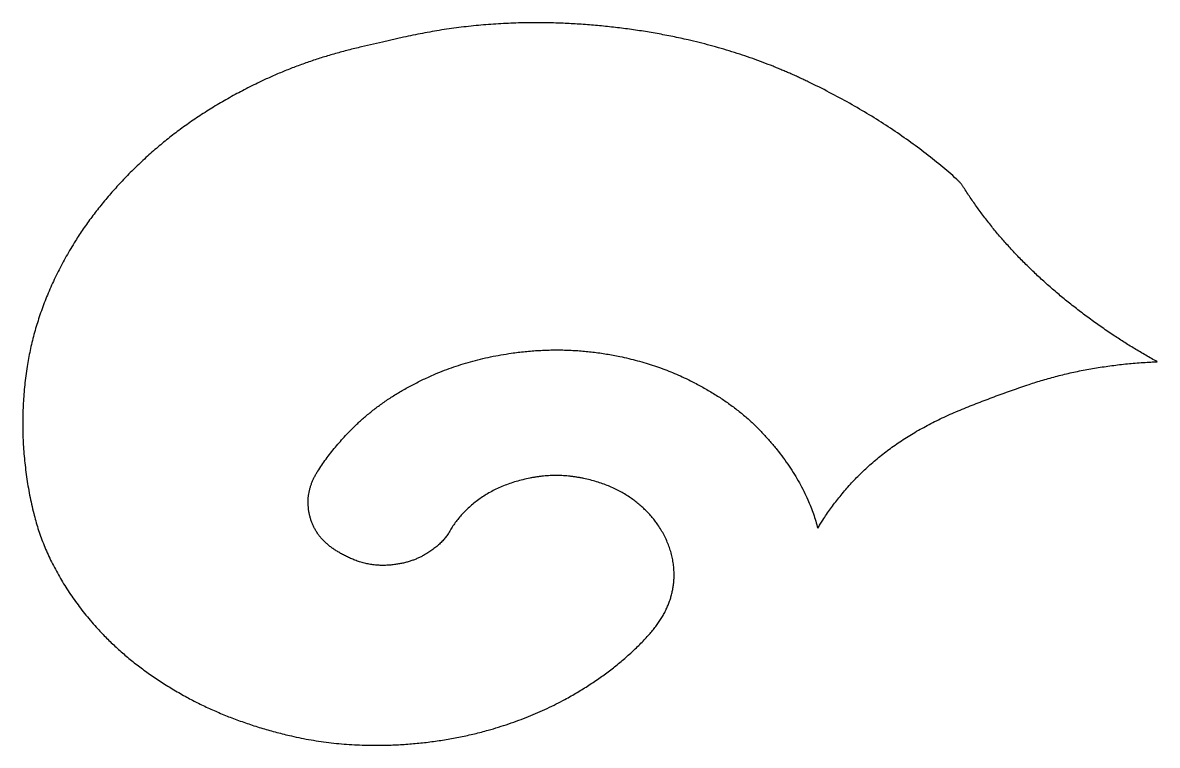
# Model space of a CAD drawing. Header units: centimetres. Extents: x -1.65 to 1.65, y -4.26 to 4.26.
# Drawn here: x -0.241 to 0.637, y -2.606 to -2.046 of the extents above; entities that cross this region are included whole.
import ezdxf

# ---------------------------------------------------------------- set-up
doc = ezdxf.new("R2010")
doc.units = ezdxf.units.CM
doc.header["$MEASUREMENT"] = 0
doc.layers.add('Layer 1', color=7, linetype='Continuous')

msp = doc.modelspace()

# ---------------------------------------------------------------- linework, layer by layer
at = {"layer": 'Layer 1', "color": 177}
msp.add_open_spline([(0.37446, -2.43801), (0.37397, -2.43615), (0.37346, -2.43429), (0.37289, -2.43244), (0.37289, -2.43244), (0.37233, -2.43058), (0.37172, -2.42872), (0.37108, -2.42688), (0.37108, -2.42688), (0.37043, -2.42503), (0.36975, -2.4232), (0.36903, -2.42138), (0.36903, -2.42138), (0.3683, -2.41952), (0.36753, -2.41769), (0.36673, -2.41587), (0.36673, -2.41587), (0.36576, -2.41366), (0.36473, -2.41148), (0.36366, -2.40932), (0.36366, -2.40932), (0.36255, -2.40711), (0.3614, -2.40493), (0.3602, -2.40277), (0.3602, -2.40277), (0.35899, -2.40059), (0.35774, -2.39845), (0.35644, -2.39633), (0.35644, -2.39633), (0.35511, -2.39417), (0.35373, -2.39203), (0.35231, -2.38993), (0.35231, -2.38993), (0.35083, -2.38774), (0.3493, -2.38558), (0.34774, -2.38346), (0.34774, -2.38346), (0.34613, -2.38128), (0.34448, -2.37913), (0.34279, -2.37701), (0.34279, -2.37701), (0.34109, -2.37488), (0.33935, -2.37278), (0.33756, -2.37072), (0.33756, -2.37072), (0.33574, -2.3686), (0.33387, -2.36652), (0.33196, -2.36447), (0.33196, -2.36447), (0.33005, -2.36241), (0.32808, -2.3604), (0.32606, -2.35845), (0.32606, -2.35845), (0.32395, -2.35642), (0.3218, -2.35444), (0.31959, -2.35252), (0.31959, -2.35252), (0.31735, -2.35057), (0.31507, -2.34869), (0.31275, -2.34686), (0.31275, -2.34686), (0.31034, -2.34496), (0.30787, -2.34312), (0.30536, -2.34132), (0.30536, -2.34132), (0.30288, -2.33955), (0.30035, -2.33784), (0.29778, -2.33618), (0.29778, -2.33618), (0.29511, -2.33446), (0.29242, -2.3328), (0.28968, -2.33119), (0.28968, -2.33119), (0.28691, -2.32958), (0.28411, -2.32801), (0.28128, -2.32651), (0.28128, -2.32651), (0.27837, -2.32496), (0.27541, -2.32347), (0.27242, -2.32203), (0.27242, -2.32203), (0.27049, -2.32111), (0.26855, -2.32022), (0.26659, -2.31936), (0.26659, -2.31936), (0.26458, -2.31847), (0.26256, -2.31761), (0.26052, -2.31679), (0.26052, -2.31679), (0.25846, -2.31596), (0.2564, -2.31517), (0.25432, -2.31441), (0.25432, -2.31441), (0.2522, -2.31362), (0.25006, -2.31288), (0.24791, -2.31217), (0.24791, -2.31217), (0.24577, -2.31145), (0.24361, -2.31076), (0.24144, -2.31012), (0.24144, -2.31012), (0.23923, -2.30944), (0.237, -2.30881), (0.23477, -2.30821), (0.23477, -2.30821), (0.23252, -2.3076), (0.23027, -2.30703), (0.22801, -2.30649), (0.22801, -2.30649), (0.22572, -2.30594), (0.22342, -2.30542), (0.22111, -2.30494), (0.22111, -2.30494), (0.2194, -2.30458), (0.21769, -2.30423), (0.21598, -2.30392), (0.21598, -2.30392), (0.21425, -2.30359), (0.21251, -2.30328), (0.21076, -2.30301), (0.21076, -2.30301), (0.20902, -2.30272), (0.20727, -2.30245), (0.20552, -2.3022), (0.20552, -2.3022), (0.20375, -2.30195), (0.20198, -2.30172), (0.20021, -2.30151), (0.20021, -2.30151), (0.19851, -2.3013), (0.1968, -2.30111), (0.19508, -2.30095), (0.19508, -2.30095), (0.19335, -2.30078), (0.19162, -2.30064), (0.18988, -2.3005), (0.18988, -2.3005), (0.18814, -2.30037), (0.1864, -2.30026), (0.18467, -2.30017), (0.18467, -2.30017), (0.18294, -2.30008), (0.1812, -2.30002), (0.17947, -2.29996), (0.17947, -2.29996), (0.17773, -2.29991), (0.176, -2.29988), (0.17426, -2.29986), (0.17426, -2.29986), (0.17251, -2.29985), (0.17076, -2.29985), (0.16901, -2.29987), (0.16901, -2.29987), (0.16727, -2.2999), (0.16552, -2.29994), (0.16377, -2.3), (0.16377, -2.3), (0.16204, -2.30007), (0.16031, -2.30014), (0.15859, -2.30024), (0.15859, -2.30024), (0.15679, -2.30034), (0.155, -2.30046), (0.15322, -2.3006), (0.15322, -2.3006), (0.1514, -2.30075), (0.14958, -2.30091), (0.14777, -2.30109), (0.14777, -2.30109), (0.14598, -2.30126), (0.14419, -2.30146), (0.1424, -2.30168), (0.1424, -2.30168), (0.14062, -2.3019), (0.13884, -2.30214), (0.13708, -2.30239), (0.13708, -2.30239), (0.13436, -2.30278), (0.13166, -2.3032), (0.12896, -2.30368), (0.12896, -2.30368), (0.12629, -2.30415), (0.12364, -2.30466), (0.121, -2.30521), (0.121, -2.30521), (0.11836, -2.30576), (0.11574, -2.30634), (0.11312, -2.30698), (0.11312, -2.30698), (0.11055, -2.3076), (0.108, -2.30827), (0.10546, -2.30897), (0.10546, -2.30897), (0.10294, -2.30967), (0.10043, -2.31041), (0.09793, -2.3112), (0.09793, -2.3112), (0.09549, -2.31197), (0.09307, -2.31277), (0.09065, -2.31362), (0.09065, -2.31362), (0.08828, -2.31447), (0.0859, -2.31536), (0.08355, -2.31629), (0.08355, -2.31629), (0.08124, -2.31719), (0.07896, -2.31814), (0.07669, -2.31913), (0.07669, -2.31913), (0.07377, -2.32042), (0.07087, -2.32175), (0.06799, -2.32314), (0.06799, -2.32314), (0.0652, -2.3245), (0.06243, -2.3259), (0.05969, -2.32737), (0.05969, -2.32737), (0.05698, -2.32882), (0.0543, -2.33031), (0.05165, -2.33187), (0.05165, -2.33187), (0.04909, -2.33337), (0.04656, -2.33493), (0.04407, -2.33654), (0.04407, -2.33654), (0.04159, -2.33814), (0.03914, -2.33981), (0.03673, -2.34152), (0.03673, -2.34152), (0.03441, -2.34317), (0.03213, -2.34487), (0.02989, -2.34662), (0.02989, -2.34662), (0.02767, -2.34836), (0.0255, -2.35015), (0.02337, -2.35199), (0.02337, -2.35199), (0.02132, -2.35376), (0.01931, -2.3556), (0.01735, -2.35747), (0.01735, -2.35747), (0.01586, -2.35889), (0.01439, -2.36034), (0.01295, -2.36179), (0.01295, -2.36179), (0.01153, -2.36324), (0.01012, -2.36471), (0.00873, -2.36619), (0.00873, -2.36619), (0.00735, -2.36767), (0.00599, -2.36916), (0.00466, -2.37068), (0.00466, -2.37068), (0.00335, -2.37215), (0.00207, -2.37365), (0.00081, -2.37516), (0.00081, -2.37516), (-0.00045, -2.37668), (-0.00168, -2.37821), (-0.00289, -2.37975), (-0.00289, -2.37975), (-0.00408, -2.38128), (-0.00524, -2.38282), (-0.00639, -2.38439), (-0.00639, -2.38439), (-0.00753, -2.38594), (-0.00864, -2.3875), (-0.00973, -2.38909), (-0.00973, -2.38909), (-0.0108, -2.39064), (-0.01183, -2.39221), (-0.01285, -2.39379), (-0.01285, -2.39379), (-0.01333, -2.39456), (-0.0138, -2.39532), (-0.01424, -2.3961), (-0.01424, -2.3961), (-0.01468, -2.39686), (-0.0151, -2.39764), (-0.0155, -2.39842), (-0.0155, -2.39842), (-0.01589, -2.3992), (-0.01627, -2.39999), (-0.01662, -2.4008), (-0.01662, -2.4008), (-0.01696, -2.40157), (-0.01728, -2.40236), (-0.01759, -2.40315), (-0.01759, -2.40315), (-0.01788, -2.40392), (-0.01815, -2.4047), (-0.0184, -2.40549), (-0.0184, -2.40549), (-0.01864, -2.40626), (-0.01887, -2.40705), (-0.01907, -2.40784), (-0.01907, -2.40784), (-0.01927, -2.40862), (-0.01944, -2.40941), (-0.0196, -2.4102), (-0.0196, -2.4102), (-0.01975, -2.411), (-0.01988, -2.41179), (-0.01997, -2.41258), (-0.01997, -2.41258), (-0.02039, -2.41576), (-0.02042, -2.41896), (-0.02008, -2.42215), (-0.02008, -2.42215), (-0.01999, -2.42299), (-0.01989, -2.42383), (-0.01975, -2.42467), (-0.01975, -2.42467), (-0.01961, -2.42552), (-0.01945, -2.42637), (-0.01927, -2.4272), (-0.01927, -2.4272), (-0.01908, -2.42804), (-0.01887, -2.42888), (-0.01864, -2.42971), (-0.01864, -2.42971), (-0.01841, -2.43055), (-0.01816, -2.43139), (-0.01788, -2.43222), (-0.01788, -2.43222), (-0.0176, -2.43303), (-0.0173, -2.43383), (-0.01697, -2.43463), (-0.01697, -2.43463), (-0.01663, -2.43544), (-0.01627, -2.43624), (-0.01588, -2.43703), (-0.01588, -2.43703), (-0.01548, -2.43783), (-0.01506, -2.4386), (-0.01461, -2.43937), (-0.01461, -2.43937), (-0.01415, -2.44016), (-0.01366, -2.44094), (-0.01314, -2.44172), (-0.01314, -2.44172), (-0.01267, -2.44241), (-0.01217, -2.4431), (-0.01166, -2.44378), (-0.01166, -2.44378), (-0.01111, -2.44447), (-0.01055, -2.44516), (-0.00996, -2.44583), (-0.00996, -2.44583), (-0.00938, -2.4465), (-0.00877, -2.44714), (-0.00814, -2.44778), (-0.00814, -2.44778), (-0.00748, -2.44845), (-0.0068, -2.4491), (-0.0061, -2.44972), (-0.0061, -2.44972), (-0.00541, -2.45035), (-0.0047, -2.45096), (-0.00398, -2.45154), (-0.00398, -2.45154), (-0.00322, -2.45216), (-0.00244, -2.45275), (-0.00165, -2.45333), (-0.00165, -2.45333), (-0.00085, -2.45391), (-0.00004, -2.45447), (0.00079, -2.45501), (0.00079, -2.45501), (0.00165, -2.45557), (0.00253, -2.45612), (0.00341, -2.45664), (0.00341, -2.45664), (0.00438, -2.45721), (0.00536, -2.45775), (0.00634, -2.45828), (0.00634, -2.45828), (0.00737, -2.45883), (0.0084, -2.45936), (0.00944, -2.45986), (0.00944, -2.45986), (0.01048, -2.46036), (0.01153, -2.46084), (0.01258, -2.46131), (0.01258, -2.46131), (0.0137, -2.46179), (0.01482, -2.46226), (0.01595, -2.4627), (0.01595, -2.4627), (0.01655, -2.46294), (0.01715, -2.46317), (0.01775, -2.46338), (0.01775, -2.46338), (0.01836, -2.46359), (0.01897, -2.4638), (0.01958, -2.46399), (0.01958, -2.46399), (0.02019, -2.46419), (0.02081, -2.46438), (0.02143, -2.46455), (0.02143, -2.46455), (0.02208, -2.46473), (0.02274, -2.46491), (0.0234, -2.46507), (0.0234, -2.46507), (0.024, -2.46522), (0.0246, -2.46536), (0.02521, -2.46549), (0.02521, -2.46549), (0.02582, -2.46561), (0.02643, -2.46574), (0.02705, -2.46585), (0.02705, -2.46585), (0.02767, -2.46596), (0.02831, -2.46606), (0.02894, -2.46615), (0.02894, -2.46615), (0.02956, -2.46625), (0.03018, -2.46633), (0.0308, -2.4664), (0.0308, -2.4664), (0.03144, -2.46647), (0.03207, -2.46653), (0.03271, -2.46658), (0.03271, -2.46658), (0.03335, -2.46663), (0.03399, -2.46667), (0.03463, -2.4667), (0.03463, -2.4667), (0.03528, -2.46673), (0.03593, -2.46675), (0.03659, -2.46676), (0.03659, -2.46676), (0.03722, -2.46677), (0.03785, -2.46677), (0.03849, -2.46676), (0.03849, -2.46676), (0.03918, -2.46675), (0.03987, -2.46673), (0.04056, -2.4667), (0.04056, -2.4667), (0.04125, -2.46667), (0.04194, -2.46663), (0.04262, -2.46659), (0.04262, -2.46659), (0.04329, -2.46654), (0.04397, -2.46648), (0.04464, -2.46641), (0.04464, -2.46641), (0.04533, -2.46634), (0.04602, -2.46625), (0.0467, -2.46616), (0.0467, -2.46616), (0.04773, -2.46602), (0.04876, -2.46586), (0.04978, -2.46568), (0.04978, -2.46568), (0.0508, -2.46551), (0.05181, -2.46531), (0.05281, -2.46509), (0.05281, -2.46509), (0.05381, -2.46486), (0.0548, -2.46462), (0.05578, -2.46437), (0.05578, -2.46437), (0.05674, -2.46411), (0.05769, -2.46383), (0.05864, -2.46354), (0.05864, -2.46354), (0.05955, -2.46325), (0.06048, -2.46293), (0.06139, -2.46259), (0.06139, -2.46259), (0.06228, -2.46227), (0.06315, -2.46192), (0.06402, -2.46155), (0.06402, -2.46155), (0.06488, -2.46119), (0.06572, -2.46081), (0.06656, -2.46041), (0.06656, -2.46041), (0.06736, -2.46001), (0.06816, -2.45959), (0.06894, -2.45917), (0.06894, -2.45917), (0.07012, -2.4585), (0.07129, -2.45782), (0.07243, -2.4571), (0.07243, -2.4571), (0.07352, -2.45641), (0.07458, -2.45569), (0.07563, -2.45494), (0.07563, -2.45494), (0.07667, -2.4542), (0.07768, -2.45342), (0.07866, -2.45262), (0.07866, -2.45262), (0.0796, -2.45186), (0.08051, -2.45107), (0.08139, -2.45024), (0.08139, -2.45024), (0.08227, -2.44942), (0.08312, -2.44857), (0.08394, -2.44769), (0.08394, -2.44769), (0.08471, -2.44686), (0.08546, -2.446), (0.08617, -2.4451), (0.08617, -2.4451), (0.08687, -2.44422), (0.08753, -2.44332), (0.08816, -2.44239), (0.08816, -2.44239), (0.08876, -2.4415), (0.08932, -2.44059), (0.08984, -2.43966), (0.08984, -2.43966), (0.09049, -2.43849), (0.09118, -2.43734), (0.09191, -2.43622), (0.09191, -2.43622), (0.09266, -2.43505), (0.09346, -2.43391), (0.09429, -2.43279), (0.09429, -2.43279), (0.09512, -2.43168), (0.09599, -2.43058), (0.09689, -2.42951), (0.09689, -2.42951), (0.09784, -2.42838), (0.09882, -2.42729), (0.09983, -2.42622), (0.09983, -2.42622), (0.10083, -2.42516), (0.10187, -2.42412), (0.10294, -2.42312), (0.10294, -2.42312), (0.10404, -2.42207), (0.10518, -2.42105), (0.10633, -2.42007), (0.10633, -2.42007), (0.1075, -2.41907), (0.1087, -2.4181), (0.10993, -2.41717), (0.10993, -2.41717), (0.1112, -2.41619), (0.1125, -2.41524), (0.11382, -2.41432), (0.11382, -2.41432), (0.11508, -2.41345), (0.11637, -2.41262), (0.11769, -2.41182), (0.11769, -2.41182), (0.11907, -2.41098), (0.12048, -2.41018), (0.1219, -2.40942), (0.1219, -2.40942), (0.12334, -2.40865), (0.12481, -2.40793), (0.12629, -2.40723), (0.12629, -2.40723), (0.12784, -2.40652), (0.12941, -2.40584), (0.131, -2.4052), (0.131, -2.4052), (0.1326, -2.40456), (0.1342, -2.40395), (0.13583, -2.40339), (0.13583, -2.40339), (0.13751, -2.40281), (0.13921, -2.40227), (0.14092, -2.40177), (0.14092, -2.40177), (0.14264, -2.40125), (0.14438, -2.40079), (0.14613, -2.40036), (0.14613, -2.40036), (0.14792, -2.39991), (0.14971, -2.39952), (0.15152, -2.39916), (0.15152, -2.39916), (0.15238, -2.39899), (0.15324, -2.39882), (0.1541, -2.39868), (0.1541, -2.39868), (0.15498, -2.39853), (0.15585, -2.39839), (0.15673, -2.39826), (0.15673, -2.39826), (0.15761, -2.39813), (0.15848, -2.39801), (0.15936, -2.3979), (0.15936, -2.3979), (0.16026, -2.39779), (0.16116, -2.3977), (0.16206, -2.39761), (0.16206, -2.39761), (0.16291, -2.39753), (0.16377, -2.39746), (0.16462, -2.3974), (0.16462, -2.3974), (0.16547, -2.39734), (0.16633, -2.39729), (0.16718, -2.39725), (0.16718, -2.39725), (0.16804, -2.39721), (0.16889, -2.39718), (0.16974, -2.39717), (0.16974, -2.39717), (0.1706, -2.39715), (0.17147, -2.39714), (0.17233, -2.39715), (0.17233, -2.39715), (0.1732, -2.39715), (0.17407, -2.39717), (0.17494, -2.3972), (0.17494, -2.3972), (0.17579, -2.39722), (0.17664, -2.39726), (0.17749, -2.39731), (0.17749, -2.39731), (0.17834, -2.39736), (0.17919, -2.39742), (0.18004, -2.39749), (0.18004, -2.39749), (0.18089, -2.39756), (0.18175, -2.39764), (0.1826, -2.39774), (0.1826, -2.39774), (0.1835, -2.39782), (0.18439, -2.39793), (0.18527, -2.39805), (0.18527, -2.39805), (0.18615, -2.39817), (0.18704, -2.3983), (0.18792, -2.39844), (0.18792, -2.39844), (0.18879, -2.39858), (0.18967, -2.39874), (0.19054, -2.39889), (0.19054, -2.39889), (0.1914, -2.39905), (0.19227, -2.39922), (0.19313, -2.39941), (0.19313, -2.39941), (0.19482, -2.39977), (0.19651, -2.40016), (0.19819, -2.40059), (0.19819, -2.40059), (0.19982, -2.401), (0.20143, -2.40146), (0.20304, -2.40194), (0.20304, -2.40194), (0.20463, -2.40243), (0.20621, -2.40294), (0.20778, -2.4035), (0.20778, -2.4035), (0.20932, -2.40404), (0.21084, -2.40462), (0.21234, -2.40523), (0.21234, -2.40523), (0.21382, -2.40584), (0.21529, -2.40648), (0.21673, -2.40715), (0.21673, -2.40715), (0.21813, -2.40781), (0.21951, -2.40849), (0.22087, -2.40921), (0.22087, -2.40921), (0.22221, -2.40992), (0.22352, -2.41067), (0.22482, -2.41145), (0.22482, -2.41145), (0.22607, -2.4122), (0.22729, -2.41299), (0.2285, -2.41381), (0.2285, -2.41381), (0.22966, -2.4146), (0.2308, -2.41541), (0.23193, -2.41626), (0.23193, -2.41626), (0.23301, -2.41707), (0.23408, -2.4179), (0.23513, -2.41875), (0.23513, -2.41875), (0.23618, -2.4196), (0.23721, -2.42047), (0.23822, -2.42138), (0.23822, -2.42138), (0.23918, -2.42224), (0.24013, -2.42312), (0.24106, -2.42402), (0.24106, -2.42402), (0.24198, -2.42491), (0.24288, -2.42583), (0.24376, -2.42676), (0.24376, -2.42676), (0.24461, -2.42767), (0.24544, -2.4286), (0.24624, -2.42956), (0.24624, -2.42956), (0.24703, -2.4305), (0.24779, -2.43146), (0.24854, -2.43244), (0.24854, -2.43244), (0.24926, -2.43338), (0.24995, -2.43435), (0.25062, -2.43533), (0.25062, -2.43533), (0.25152, -2.43666), (0.25238, -2.43801), (0.25321, -2.43939), (0.25321, -2.43939), (0.254, -2.44073), (0.25475, -2.44207), (0.25546, -2.44345), (0.25546, -2.44345), (0.25617, -2.44482), (0.25684, -2.44621), (0.25746, -2.44762), (0.25746, -2.44762), (0.25806, -2.44899), (0.25862, -2.45038), (0.25914, -2.45179), (0.25914, -2.45179), (0.25966, -2.4532), (0.26013, -2.45463), (0.26055, -2.45608), (0.26055, -2.45608), (0.26097, -2.45749), (0.26134, -2.45892), (0.26165, -2.46037), (0.26165, -2.46037), (0.26197, -2.4618), (0.26224, -2.46325), (0.26246, -2.46469), (0.26246, -2.46469), (0.26268, -2.46614), (0.26284, -2.46759), (0.26296, -2.46904), (0.26296, -2.46904), (0.26305, -2.47019), (0.26311, -2.47134), (0.26314, -2.4725), (0.26314, -2.4725), (0.26317, -2.47365), (0.26317, -2.47481), (0.26313, -2.47595), (0.26313, -2.47595), (0.2631, -2.47711), (0.26303, -2.47827), (0.26293, -2.47942), (0.26293, -2.47942), (0.26283, -2.48057), (0.2627, -2.48172), (0.26253, -2.48287), (0.26253, -2.48287), (0.26238, -2.48397), (0.26219, -2.48507), (0.26197, -2.48616), (0.26197, -2.48616), (0.26175, -2.48726), (0.2615, -2.48836), (0.26121, -2.48945), (0.26121, -2.48945), (0.26093, -2.49055), (0.26062, -2.49164), (0.26027, -2.49271), (0.26027, -2.49271), (0.25992, -2.49381), (0.25954, -2.4949), (0.25913, -2.49597), (0.25913, -2.49597), (0.25872, -2.49705), (0.25829, -2.49811), (0.25782, -2.49916), (0.25782, -2.49916), (0.25735, -2.50024), (0.25684, -2.50131), (0.25631, -2.50236), (0.25631, -2.50236), (0.25577, -2.50343), (0.25521, -2.50448), (0.25462, -2.50552), (0.25462, -2.50552), (0.25402, -2.50657), (0.2534, -2.5076), (0.25275, -2.50862), (0.25275, -2.50862), (0.25207, -2.5097), (0.25136, -2.51076), (0.25063, -2.5118), (0.25063, -2.5118), (0.24988, -2.51287), (0.24911, -2.51392), (0.24832, -2.51495), (0.24832, -2.51495), (0.24753, -2.51598), (0.24671, -2.51701), (0.24587, -2.51802), (0.24587, -2.51802), (0.245, -2.51906), (0.2441, -2.52008), (0.24319, -2.52109), (0.24319, -2.52109), (0.24106, -2.52342), (0.23888, -2.52571), (0.23664, -2.52794), (0.23664, -2.52794), (0.23433, -2.53026), (0.23196, -2.53252), (0.22955, -2.53473), (0.22955, -2.53473), (0.22711, -2.53695), (0.22462, -2.53913), (0.22209, -2.54124), (0.22209, -2.54124), (0.21946, -2.54344), (0.21679, -2.54558), (0.21408, -2.54766), (0.21408, -2.54766), (0.2114, -2.54972), (0.20866, -2.55173), (0.20589, -2.55368), (0.20589, -2.55368), (0.20302, -2.5557), (0.20012, -2.55766), (0.19717, -2.55956), (0.19717, -2.55956), (0.19421, -2.56148), (0.1912, -2.56334), (0.18816, -2.56515), (0.18816, -2.56515), (0.18502, -2.56701), (0.18186, -2.56882), (0.17865, -2.57057), (0.17865, -2.57057), (0.17643, -2.57178), (0.17418, -2.57296), (0.17192, -2.57411), (0.17192, -2.57411), (0.16959, -2.57529), (0.16726, -2.57643), (0.1649, -2.57754), (0.1649, -2.57754), (0.16253, -2.57865), (0.16014, -2.57972), (0.15774, -2.58076), (0.15774, -2.58076), (0.15528, -2.58183), (0.15281, -2.58286), (0.15032, -2.58386), (0.15032, -2.58386), (0.14784, -2.58486), (0.14534, -2.58583), (0.14284, -2.58675), (0.14284, -2.58675), (0.14026, -2.5877), (0.13767, -2.58862), (0.13507, -2.5895), (0.13507, -2.5895), (0.13246, -2.59038), (0.12984, -2.59123), (0.12721, -2.59205), (0.12721, -2.59205), (0.12453, -2.59288), (0.12185, -2.59367), (0.11916, -2.59442), (0.11916, -2.59442), (0.11566, -2.59541), (0.11214, -2.59632), (0.1086, -2.59719), (0.1086, -2.59719), (0.10499, -2.59806), (0.10136, -2.59886), (0.09771, -2.5996), (0.09771, -2.5996), (0.09405, -2.60034), (0.09037, -2.60103), (0.0867, -2.60164), (0.0867, -2.60164), (0.08295, -2.60226), (0.0792, -2.60282), (0.07544, -2.60331), (0.07544, -2.60331), (0.07167, -2.6038), (0.06789, -2.60423), (0.0641, -2.60458), (0.0641, -2.60458), (0.06028, -2.60495), (0.05646, -2.60526), (0.05262, -2.60548), (0.05262, -2.60548), (0.04878, -2.60572), (0.04493, -2.60589), (0.04109, -2.60599), (0.04109, -2.60599), (0.03724, -2.6061), (0.03339, -2.60614), (0.02954, -2.60611), (0.02954, -2.60611), (0.02687, -2.60609), (0.0242, -2.60604), (0.02153, -2.60595), (0.02153, -2.60595), (0.01885, -2.60586), (0.01617, -2.60573), (0.0135, -2.60557), (0.0135, -2.60557), (0.01085, -2.60542), (0.00819, -2.60522), (0.00553, -2.60499), (0.00553, -2.60499), (0.00289, -2.60475), (0.00024, -2.60448), (-0.0024, -2.60419), (-0.0024, -2.60419), (-0.00502, -2.60388), (-0.00765, -2.60354), (-0.01027, -2.60317), (-0.01027, -2.60317), (-0.01286, -2.6028), (-0.01545, -2.60239), (-0.01803, -2.60196), (-0.01803, -2.60196), (-0.02058, -2.60151), (-0.02314, -2.60104), (-0.0257, -2.60053), (-0.0257, -2.60053), (-0.02823, -2.60003), (-0.03075, -2.59948), (-0.03326, -2.59891), (-0.03326, -2.59891), (-0.03703, -2.59804), (-0.04078, -2.59711), (-0.04453, -2.59613), (-0.04453, -2.59613), (-0.04821, -2.59515), (-0.05186, -2.59412), (-0.0555, -2.59304), (-0.0555, -2.59304), (-0.05912, -2.59196), (-0.06273, -2.59082), (-0.06631, -2.58962), (-0.06631, -2.58962), (-0.06979, -2.58844), (-0.07327, -2.58721), (-0.07672, -2.58592), (-0.07672, -2.58592), (-0.08016, -2.58464), (-0.08357, -2.5833), (-0.08696, -2.58189), (-0.08696, -2.58189), (-0.09027, -2.58052), (-0.09356, -2.57909), (-0.09681, -2.5776), (-0.09681, -2.5776), (-0.10003, -2.57612), (-0.10323, -2.57458), (-0.1064, -2.57299), (-0.1064, -2.57299), (-0.10947, -2.57145), (-0.11251, -2.56984), (-0.11551, -2.56818), (-0.11551, -2.56818), (-0.11888, -2.56631), (-0.12221, -2.56438), (-0.12551, -2.5624), (-0.12551, -2.5624), (-0.12872, -2.56047), (-0.13188, -2.55848), (-0.13501, -2.55644), (-0.13501, -2.55644), (-0.13811, -2.55441), (-0.14118, -2.55232), (-0.1442, -2.55018), (-0.1442, -2.55018), (-0.14712, -2.5481), (-0.15, -2.54597), (-0.15283, -2.54378), (-0.15283, -2.54378), (-0.15567, -2.5416), (-0.15846, -2.53935), (-0.16121, -2.53704), (-0.16121, -2.53704), (-0.16385, -2.53481), (-0.16645, -2.53252), (-0.16901, -2.53018), (-0.16901, -2.53018), (-0.17154, -2.52786), (-0.17402, -2.52548), (-0.17645, -2.52305), (-0.17645, -2.52305), (-0.17878, -2.5207), (-0.18106, -2.51829), (-0.18329, -2.51584), (-0.18329, -2.51584), (-0.18642, -2.5124), (-0.18945, -2.50887), (-0.19238, -2.50527), (-0.19238, -2.50527), (-0.19519, -2.5018), (-0.19791, -2.49826), (-0.20052, -2.49464), (-0.20052, -2.49464), (-0.20312, -2.49106), (-0.20562, -2.48739), (-0.208, -2.48365), (-0.208, -2.48365), (-0.2103, -2.48004), (-0.21249, -2.47637), (-0.21456, -2.47263), (-0.21456, -2.47263), (-0.21664, -2.46888), (-0.2186, -2.46507), (-0.22044, -2.46121), (-0.22044, -2.46121), (-0.22222, -2.45745), (-0.22388, -2.45365), (-0.2254, -2.44979), (-0.2254, -2.44979), (-0.22692, -2.44595), (-0.22832, -2.44206), (-0.22958, -2.43813), (-0.22958, -2.43813), (-0.23081, -2.43428), (-0.23191, -2.4304), (-0.23287, -2.42649), (-0.23287, -2.42649), (-0.23403, -2.42178), (-0.23507, -2.41705), (-0.236, -2.41229), (-0.236, -2.41229), (-0.23692, -2.40759), (-0.23772, -2.40287), (-0.23841, -2.39812), (-0.23841, -2.39812), (-0.23909, -2.39339), (-0.23966, -2.38863), (-0.24011, -2.38387), (-0.24011, -2.38387), (-0.24055, -2.37913), (-0.24088, -2.37437), (-0.2411, -2.36961), (-0.2411, -2.36961), (-0.24131, -2.36487), (-0.2414, -2.36013), (-0.24138, -2.3554), (-0.24138, -2.3554), (-0.24135, -2.35065), (-0.24121, -2.34592), (-0.24095, -2.34119), (-0.24095, -2.34119), (-0.24068, -2.33645), (-0.24031, -2.33172), (-0.23982, -2.32699), (-0.23982, -2.32699), (-0.23932, -2.32226), (-0.2387, -2.31753), (-0.23796, -2.31281), (-0.23796, -2.31281), (-0.23731, -2.30865), (-0.23655, -2.3045), (-0.23567, -2.30037), (-0.23567, -2.30037), (-0.23479, -2.29621), (-0.2338, -2.29207), (-0.23269, -2.28796), (-0.23269, -2.28796), (-0.23159, -2.28384), (-0.23037, -2.27975), (-0.22905, -2.27569), (-0.22905, -2.27569), (-0.2277, -2.27155), (-0.22624, -2.26744), (-0.22468, -2.26338), (-0.22468, -2.26338), (-0.22313, -2.25931), (-0.22146, -2.25528), (-0.21969, -2.25129), (-0.21969, -2.25129), (-0.21788, -2.24721), (-0.21597, -2.24317), (-0.21396, -2.23918), (-0.21396, -2.23918), (-0.21195, -2.23517), (-0.20984, -2.23121), (-0.20765, -2.22731), (-0.20765, -2.22731), (-0.20538, -2.2233), (-0.20303, -2.21935), (-0.20058, -2.21545), (-0.20058, -2.21545), (-0.19861, -2.21231), (-0.19658, -2.20921), (-0.19448, -2.20616), (-0.19448, -2.20616), (-0.19234, -2.20302), (-0.19013, -2.19993), (-0.18785, -2.19688), (-0.18785, -2.19688), (-0.18557, -2.19383), (-0.18324, -2.19082), (-0.18084, -2.18785), (-0.18084, -2.18785), (-0.17837, -2.18479), (-0.17586, -2.18178), (-0.17327, -2.17881), (-0.17327, -2.17881), (-0.1707, -2.17585), (-0.16807, -2.17294), (-0.16539, -2.17008), (-0.16539, -2.17008), (-0.16263, -2.16715), (-0.15983, -2.16426), (-0.15698, -2.16141), (-0.15698, -2.16141), (-0.15411, -2.15856), (-0.15118, -2.15575), (-0.14822, -2.153), (-0.14822, -2.153), (-0.14517, -2.15016), (-0.14208, -2.14738), (-0.13893, -2.14465), (-0.13893, -2.14465), (-0.13599, -2.14209), (-0.13301, -2.13961), (-0.12998, -2.13716), (-0.12998, -2.13716), (-0.12685, -2.13464), (-0.12367, -2.13219), (-0.12045, -2.12979), (-0.12045, -2.12979), (-0.1172, -2.12738), (-0.11393, -2.12503), (-0.1106, -2.12274), (-0.1106, -2.12274), (-0.10716, -2.12037), (-0.10368, -2.11807), (-0.10017, -2.11582), (-0.10017, -2.11582), (-0.09665, -2.11357), (-0.09309, -2.11137), (-0.08949, -2.10924), (-0.08949, -2.10924), (-0.0858, -2.10706), (-0.08209, -2.10493), (-0.07833, -2.10287), (-0.07833, -2.10287), (-0.07454, -2.10079), (-0.07072, -2.09878), (-0.06688, -2.09682), (-0.06688, -2.09682), (-0.06292, -2.09481), (-0.05894, -2.09286), (-0.05492, -2.09097), (-0.05492, -2.09097), (-0.05202, -2.0896), (-0.04911, -2.08829), (-0.04617, -2.08701), (-0.04617, -2.08701), (-0.04318, -2.0857), (-0.04016, -2.08443), (-0.03713, -2.08321), (-0.03713, -2.08321), (-0.03408, -2.08199), (-0.03101, -2.0808), (-0.02792, -2.07966), (-0.02792, -2.07966), (-0.02478, -2.07849), (-0.02161, -2.07736), (-0.01845, -2.07628), (-0.01845, -2.07628), (-0.01527, -2.0752), (-0.01209, -2.07416), (-0.00889, -2.07316), (-0.00889, -2.07316), (-0.00564, -2.07215), (-0.00238, -2.07118), (0.00089, -2.07026), (0.00089, -2.07026), (0.00419, -2.06932), (0.00749, -2.06843), (0.01081, -2.06759), (0.01081, -2.06759), (0.01417, -2.06672), (0.01754, -2.0659), (0.02093, -2.06512), (0.02093, -2.06512), (0.02093, -2.06512), (0.03727, -2.06139), (0.03727, -2.06139), (0.03727, -2.06139), (0.03727, -2.06139), (0.05363, -2.05765), (0.05363, -2.05765), (0.05363, -2.05765), (0.05849, -2.05655), (0.06335, -2.05553), (0.06825, -2.05459), (0.06825, -2.05459), (0.07322, -2.05364), (0.07819, -2.05278), (0.08319, -2.052), (0.08319, -2.052), (0.08821, -2.05122), (0.09324, -2.05051), (0.09828, -2.04989), (0.09828, -2.04989), (0.10337, -2.04926), (0.10847, -2.04873), (0.11358, -2.04827), (0.11358, -2.04827), (0.11871, -2.04781), (0.12384, -2.04743), (0.12899, -2.04715), (0.12899, -2.04715), (0.13416, -2.04685), (0.13932, -2.04664), (0.14449, -2.04651), (0.14449, -2.04651), (0.14967, -2.04638), (0.15484, -2.04634), (0.16002, -2.04638), (0.16002, -2.04638), (0.1652, -2.04642), (0.17037, -2.04654), (0.17554, -2.04675), (0.17554, -2.04675), (0.17975, -2.04692), (0.18395, -2.04713), (0.18815, -2.04739), (0.18815, -2.04739), (0.19233, -2.04765), (0.19651, -2.04796), (0.20068, -2.04831), (0.20068, -2.04831), (0.20486, -2.04867), (0.20904, -2.04908), (0.21321, -2.04952), (0.21321, -2.04952), (0.21733, -2.04998), (0.22146, -2.05046), (0.22557, -2.05101), (0.22557, -2.05101), (0.22969, -2.05155), (0.23378, -2.05214), (0.23788, -2.05277), (0.23788, -2.05277), (0.24194, -2.0534), (0.24599, -2.05408), (0.25003, -2.0548), (0.25003, -2.0548), (0.25406, -2.05552), (0.25809, -2.0563), (0.26211, -2.05712), (0.26211, -2.05712), (0.26606, -2.05792), (0.27002, -2.05878), (0.27396, -2.05968), (0.27396, -2.05968), (0.27685, -2.06035), (0.27972, -2.06103), (0.2826, -2.06174), (0.2826, -2.06174), (0.28545, -2.06246), (0.28829, -2.06319), (0.29113, -2.06395), (0.29113, -2.06395), (0.29394, -2.0647), (0.29674, -2.06549), (0.29954, -2.0663), (0.29954, -2.0663), (0.30232, -2.06711), (0.3051, -2.06794), (0.30787, -2.0688), (0.30787, -2.0688), (0.31062, -2.06966), (0.31335, -2.07054), (0.31608, -2.07144), (0.31608, -2.07144), (0.31876, -2.07233), (0.32144, -2.07325), (0.3241, -2.0742), (0.3241, -2.0742), (0.32675, -2.07514), (0.3294, -2.07611), (0.33204, -2.07711), (0.33204, -2.07711), (0.33464, -2.07809), (0.33723, -2.0791), (0.33981, -2.08014), (0.33981, -2.08014), (0.34098, -2.08061), (0.34215, -2.08109), (0.3433, -2.08157), (0.3433, -2.08157), (0.34445, -2.08204), (0.3456, -2.08252), (0.34674, -2.083), (0.34674, -2.083), (0.34787, -2.08347), (0.34899, -2.08395), (0.35011, -2.08443), (0.35011, -2.08443), (0.35127, -2.08493), (0.35243, -2.08543), (0.35359, -2.08595), (0.35359, -2.08595), (0.35475, -2.08646), (0.35592, -2.08698), (0.35708, -2.0875), (0.35708, -2.0875), (0.35816, -2.08799), (0.35925, -2.08848), (0.36034, -2.08899), (0.36034, -2.08899), (0.36144, -2.08949), (0.36255, -2.09001), (0.36365, -2.09052), (0.36365, -2.09052), (0.36477, -2.09105), (0.36588, -2.09158), (0.36699, -2.09212), (0.36699, -2.09212), (0.37251, -2.09476), (0.37797, -2.0975), (0.3834, -2.10032), (0.3834, -2.10032), (0.38868, -2.10306), (0.39391, -2.10589), (0.39909, -2.10881), (0.39909, -2.10881), (0.40424, -2.1117), (0.40933, -2.11468), (0.41438, -2.11774), (0.41438, -2.11774), (0.41929, -2.12072), (0.42414, -2.12379), (0.42895, -2.12694), (0.42895, -2.12694), (0.43377, -2.1301), (0.43852, -2.13334), (0.44322, -2.13666), (0.44322, -2.13666), (0.44779, -2.1399), (0.4523, -2.14322), (0.45674, -2.14662), (0.45674, -2.14662), (0.46115, -2.14999), (0.46549, -2.15345), (0.46976, -2.15699), (0.46976, -2.15699), (0.4739, -2.16041), (0.47797, -2.16392), (0.48197, -2.1675), (0.48197, -2.1675), (0.48225, -2.16775), (0.48251, -2.168), (0.48278, -2.16825), (0.48278, -2.16825), (0.48304, -2.1685), (0.48331, -2.16876), (0.48357, -2.16903), (0.48357, -2.16903), (0.48382, -2.16929), (0.48406, -2.16954), (0.4843, -2.16981), (0.4843, -2.16981), (0.48454, -2.17007), (0.48477, -2.17034), (0.485, -2.1706), (0.485, -2.1706), (0.48523, -2.17087), (0.48546, -2.17115), (0.48569, -2.17143), (0.48569, -2.17143), (0.4859, -2.17169), (0.4861, -2.17196), (0.4863, -2.17223), (0.4863, -2.17223), (0.48651, -2.17251), (0.48671, -2.17278), (0.4869, -2.17306), (0.4869, -2.17306), (0.48709, -2.17334), (0.48727, -2.17362), (0.48745, -2.1739), (0.48745, -2.1739), (0.48913, -2.17656), (0.49085, -2.17919), (0.49261, -2.1818), (0.49261, -2.1818), (0.49441, -2.18445), (0.49624, -2.18707), (0.49811, -2.18967), (0.49811, -2.18967), (0.49998, -2.19228), (0.50189, -2.19487), (0.50385, -2.19742), (0.50385, -2.19742), (0.50584, -2.20002), (0.50787, -2.20259), (0.50993, -2.20514), (0.50993, -2.20514), (0.51196, -2.20764), (0.51403, -2.21012), (0.51612, -2.21256), (0.51612, -2.21256), (0.51827, -2.21506), (0.52045, -2.21753), (0.52267, -2.21996), (0.52267, -2.21996), (0.5249, -2.22242), (0.52716, -2.22485), (0.52945, -2.22723), (0.52945, -2.22723), (0.53177, -2.22966), (0.53414, -2.23207), (0.53653, -2.23443), (0.53653, -2.23443), (0.53894, -2.2368), (0.54137, -2.23915), (0.54383, -2.24146), (0.54383, -2.24146), (0.54634, -2.24381), (0.54887, -2.24614), (0.55144, -2.24843), (0.55144, -2.24843), (0.55403, -2.25074), (0.55665, -2.25301), (0.5593, -2.25526), (0.5593, -2.25526), (0.56198, -2.25754), (0.56468, -2.25979), (0.56742, -2.262), (0.56742, -2.262), (0.57022, -2.26425), (0.57304, -2.26648), (0.57589, -2.26867), (0.57589, -2.26867), (0.57879, -2.27092), (0.58172, -2.27313), (0.58469, -2.27531), (0.58469, -2.27531), (0.58765, -2.27748), (0.59064, -2.27963), (0.59366, -2.28174), (0.59366, -2.28174), (0.59673, -2.2839), (0.59983, -2.28603), (0.60296, -2.28812), (0.60296, -2.28812), (0.60569, -2.28995), (0.60845, -2.29175), (0.61122, -2.29352), (0.61122, -2.29352), (0.61405, -2.29532), (0.6169, -2.29708), (0.61977, -2.29883), (0.61977, -2.29883), (0.62267, -2.30058), (0.62558, -2.3023), (0.62851, -2.30399), (0.62851, -2.30399), (0.63147, -2.30569), (0.63446, -2.30736), (0.63746, -2.30901), (0.63746, -2.30901), (0.63695, -2.30903), (0.63644, -2.30905), (0.63593, -2.30907), (0.63593, -2.30907), (0.63537, -2.3091), (0.6348, -2.30912), (0.63424, -2.30915), (0.63424, -2.30915), (0.63367, -2.30917), (0.63311, -2.3092), (0.63254, -2.30923), (0.63254, -2.30923), (0.63204, -2.30925), (0.63153, -2.30928), (0.63102, -2.30931), (0.63102, -2.30931), (0.62695, -2.30953), (0.62289, -2.30982), (0.61882, -2.31017), (0.61882, -2.31017), (0.61478, -2.31052), (0.61075, -2.31094), (0.60673, -2.31141), (0.60673, -2.31141), (0.60272, -2.31189), (0.59872, -2.31243), (0.59473, -2.31304), (0.59473, -2.31304), (0.59079, -2.31364), (0.58686, -2.31431), (0.58293, -2.31504), (0.58293, -2.31504), (0.57905, -2.31576), (0.57518, -2.31654), (0.57133, -2.3174), (0.57133, -2.3174), (0.56754, -2.31824), (0.56376, -2.31914), (0.56001, -2.32011), (0.56001, -2.32011), (0.55628, -2.32107), (0.55256, -2.3221), (0.54887, -2.32319), (0.54887, -2.32319), (0.54526, -2.32426), (0.54166, -2.32539), (0.53808, -2.32659), (0.53808, -2.32659), (0.53595, -2.32731), (0.53382, -2.32803), (0.53169, -2.32877), (0.53169, -2.32877), (0.52958, -2.32949), (0.52746, -2.33022), (0.52534, -2.33096), (0.52534, -2.33096), (0.5232, -2.33172), (0.52107, -2.33248), (0.51894, -2.33325), (0.51894, -2.33325), (0.51687, -2.334), (0.51481, -2.33475), (0.51275, -2.3355), (0.51275, -2.3355), (0.51062, -2.33628), (0.5085, -2.33708), (0.50637, -2.33788), (0.50637, -2.33788), (0.50431, -2.33866), (0.50225, -2.33944), (0.50019, -2.34023), (0.50019, -2.34023), (0.49812, -2.34104), (0.49605, -2.34184), (0.49398, -2.34265), (0.49398, -2.34265), (0.49192, -2.34346), (0.48986, -2.34429), (0.4878, -2.34512), (0.4878, -2.34512), (0.48569, -2.34596), (0.48361, -2.34683), (0.48152, -2.34772), (0.48152, -2.34772), (0.47947, -2.3486), (0.47743, -2.3495), (0.47539, -2.35043), (0.47539, -2.35043), (0.47337, -2.35134), (0.47136, -2.35228), (0.46936, -2.35324), (0.46936, -2.35324), (0.46741, -2.35418), (0.46545, -2.35515), (0.46351, -2.35614), (0.46351, -2.35614), (0.46162, -2.3571), (0.45974, -2.35808), (0.45788, -2.35909), (0.45788, -2.35909), (0.45604, -2.36008), (0.45421, -2.36109), (0.4524, -2.36213), (0.4524, -2.36213), (0.45061, -2.36316), (0.44882, -2.36421), (0.44704, -2.36528), (0.44704, -2.36528), (0.44531, -2.36633), (0.44359, -2.3674), (0.44189, -2.36849), (0.44189, -2.36849), (0.44018, -2.36958), (0.43849, -2.3707), (0.43681, -2.37184), (0.43681, -2.37184), (0.43518, -2.37295), (0.43356, -2.37408), (0.43195, -2.37523), (0.43195, -2.37523), (0.43034, -2.37638), (0.42876, -2.37756), (0.42718, -2.37875), (0.42718, -2.37875), (0.42565, -2.37992), (0.42414, -2.3811), (0.42265, -2.38231), (0.42265, -2.38231), (0.42111, -2.38354), (0.4196, -2.3848), (0.4181, -2.38608), (0.4181, -2.38608), (0.41663, -2.38734), (0.41519, -2.38861), (0.41376, -2.3899), (0.41376, -2.3899), (0.41233, -2.3912), (0.41092, -2.39251), (0.40954, -2.39384), (0.40954, -2.39384), (0.40819, -2.39513), (0.40686, -2.39645), (0.40556, -2.39778), (0.40556, -2.39778), (0.40294, -2.40048), (0.40037, -2.40323), (0.39787, -2.40604), (0.39787, -2.40604), (0.39546, -2.40876), (0.39311, -2.41153), (0.39084, -2.41436), (0.39084, -2.41436), (0.38859, -2.41717), (0.3864, -2.42004), (0.38429, -2.42296), (0.38429, -2.42296), (0.38225, -2.42578), (0.38029, -2.42866), (0.3784, -2.4316), (0.3784, -2.4316), (0.37805, -2.43215), (0.37769, -2.43271), (0.37734, -2.43327), (0.37734, -2.43327), (0.37702, -2.43378), (0.3767, -2.43429), (0.37639, -2.43479), (0.37639, -2.43479), (0.37608, -2.43531), (0.37576, -2.43582), (0.37546, -2.43634), (0.37546, -2.43634), (0.37512, -2.43689), (0.37479, -2.43746), (0.37446, -2.43801)], degree=3, knots=[0, 0, 0, 0, 0.002427, 0.002427, 0.002427, 0.002427, 0.004854, 0.004854, 0.004854, 0.004854, 0.007282, 0.007282, 0.007282, 0.007282, 0.009709, 0.009709, 0.009709, 0.009709, 0.012136, 0.012136, 0.012136, 0.012136, 0.014563, 0.014563, 0.014563, 0.014563, 0.01699, 0.01699, 0.01699, 0.01699, 0.019417, 0.019417, 0.019417, 0.019417, 0.021845, 0.021845, 0.021845, 0.021845, 0.024272, 0.024272, 0.024272, 0.024272, 0.026699, 0.026699, 0.026699, 0.026699, 0.029126, 0.029126, 0.029126, 0.029126, 0.031553, 0.031553, 0.031553, 0.031553, 0.033981, 0.033981, 0.033981, 0.033981, 0.036408, 0.036408, 0.036408, 0.036408, 0.038835, 0.038835, 0.038835, 0.038835, 0.041262, 0.041262, 0.041262, 0.041262, 0.043689, 0.043689, 0.043689, 0.043689, 0.046117, 0.046117, 0.046117, 0.046117, 0.048544, 0.048544, 0.048544, 0.048544, 0.050971, 0.050971, 0.050971, 0.050971, 0.053398, 0.053398, 0.053398, 0.053398, 0.055825, 0.055825, 0.055825, 0.055825, 0.058252, 0.058252, 0.058252, 0.058252, 0.06068, 0.06068, 0.06068, 0.06068, 0.063107, 0.063107, 0.063107, 0.063107, 0.065534, 0.065534, 0.065534, 0.065534, 0.067961, 0.067961, 0.067961, 0.067961, 0.070388, 0.070388, 0.070388, 0.070388, 0.072816, 0.072816, 0.072816, 0.072816, 0.075243, 0.075243, 0.075243, 0.075243, 0.07767, 0.07767, 0.07767, 0.07767, 0.080097, 0.080097, 0.080097, 0.080097, 0.082524, 0.082524, 0.082524, 0.082524, 0.084951, 0.084951, 0.084951, 0.084951, 0.087379, 0.087379, 0.087379, 0.087379, 0.089806, 0.089806, 0.089806, 0.089806, 0.092233, 0.092233, 0.092233, 0.092233, 0.09466, 0.09466, 0.09466, 0.09466, 0.097087, 0.097087, 0.097087, 0.097087, 0.099515, 0.099515, 0.099515, 0.099515, 0.101942, 0.101942, 0.101942, 0.101942, 0.104369, 0.104369, 0.104369, 0.104369, 0.106796, 0.106796, 0.106796, 0.106796, 0.109223, 0.109223, 0.109223, 0.109223, 0.11165, 0.11165, 0.11165, 0.11165, 0.114078, 0.114078, 0.114078, 0.114078, 0.116505, 0.116505, 0.116505, 0.116505, 0.118932, 0.118932, 0.118932, 0.118932, 0.121359, 0.121359, 0.121359, 0.121359, 0.123786, 0.123786, 0.123786, 0.123786, 0.126214, 0.126214, 0.126214, 0.126214, 0.128641, 0.128641, 0.128641, 0.128641, 0.131068, 0.131068, 0.131068, 0.131068, 0.133495, 0.133495, 0.133495, 0.133495, 0.135922, 0.135922, 0.135922, 0.135922, 0.13835, 0.13835, 0.13835, 0.13835, 0.140777, 0.140777, 0.140777, 0.140777, 0.143204, 0.143204, 0.143204, 0.143204, 0.145631, 0.145631, 0.145631, 0.145631, 0.148058, 0.148058, 0.148058, 0.148058, 0.150485, 0.150485, 0.150485, 0.150485, 0.152913, 0.152913, 0.152913, 0.152913, 0.15534, 0.15534, 0.15534, 0.15534, 0.157767, 0.157767, 0.157767, 0.157767, 0.160194, 0.160194, 0.160194, 0.160194, 0.162621, 0.162621, 0.162621, 0.162621, 0.165049, 0.165049, 0.165049, 0.165049, 0.167476, 0.167476, 0.167476, 0.167476, 0.169903, 0.169903, 0.169903, 0.169903, 0.17233, 0.17233, 0.17233, 0.17233, 0.174757, 0.174757, 0.174757, 0.174757, 0.177184, 0.177184, 0.177184, 0.177184, 0.179612, 0.179612, 0.179612, 0.179612, 0.182039, 0.182039, 0.182039, 0.182039, 0.184466, 0.184466, 0.184466, 0.184466, 0.186893, 0.186893, 0.186893, 0.186893, 0.18932, 0.18932, 0.18932, 0.18932, 0.191748, 0.191748, 0.191748, 0.191748, 0.194175, 0.194175, 0.194175, 0.194175, 0.196602, 0.196602, 0.196602, 0.196602, 0.199029, 0.199029, 0.199029, 0.199029, 0.201456, 0.201456, 0.201456, 0.201456, 0.203883, 0.203883, 0.203883, 0.203883, 0.206311, 0.206311, 0.206311, 0.206311, 0.208738, 0.208738, 0.208738, 0.208738, 0.211165, 0.211165, 0.211165, 0.211165, 0.213592, 0.213592, 0.213592, 0.213592, 0.216019, 0.216019, 0.216019, 0.216019, 0.218447, 0.218447, 0.218447, 0.218447, 0.220874, 0.220874, 0.220874, 0.220874, 0.223301, 0.223301, 0.223301, 0.223301, 0.225728, 0.225728, 0.225728, 0.225728, 0.228155, 0.228155, 0.228155, 0.228155, 0.230583, 0.230583, 0.230583, 0.230583, 0.23301, 0.23301, 0.23301, 0.23301, 0.235437, 0.235437, 0.235437, 0.235437, 0.237864, 0.237864, 0.237864, 0.237864, 0.240291, 0.240291, 0.240291, 0.240291, 0.242718, 0.242718, 0.242718, 0.242718, 0.245146, 0.245146, 0.245146, 0.245146, 0.247573, 0.247573, 0.247573, 0.247573, 0.25, 0.25, 0.25, 0.25, 0.252427, 0.252427, 0.252427, 0.252427, 0.254854, 0.254854, 0.254854, 0.254854, 0.257282, 0.257282, 0.257282, 0.257282, 0.259709, 0.259709, 0.259709, 0.259709, 0.262136, 0.262136, 0.262136, 0.262136, 0.264563, 0.264563, 0.264563, 0.264563, 0.26699, 0.26699, 0.26699, 0.26699, 0.269417, 0.269417, 0.269417, 0.269417, 0.271845, 0.271845, 0.271845, 0.271845, 0.274272, 0.274272, 0.274272, 0.274272, 0.276699, 0.276699, 0.276699, 0.276699, 0.279126, 0.279126, 0.279126, 0.279126, 0.281553, 0.281553, 0.281553, 0.281553, 0.283981, 0.283981, 0.283981, 0.283981, 0.286408, 0.286408, 0.286408, 0.286408, 0.288835, 0.288835, 0.288835, 0.288835, 0.291262, 0.291262, 0.291262, 0.291262, 0.293689, 0.293689, 0.293689, 0.293689, 0.296117, 0.296117, 0.296117, 0.296117, 0.298544, 0.298544, 0.298544, 0.298544, 0.300971, 0.300971, 0.300971, 0.300971, 0.303398, 0.303398, 0.303398, 0.303398, 0.305825, 0.305825, 0.305825, 0.305825, 0.308252, 0.308252, 0.308252, 0.308252, 0.31068, 0.31068, 0.31068, 0.31068, 0.313107, 0.313107, 0.313107, 0.313107, 0.315534, 0.315534, 0.315534, 0.315534, 0.317961, 0.317961, 0.317961, 0.317961, 0.320388, 0.320388, 0.320388, 0.320388, 0.322816, 0.322816, 0.322816, 0.322816, 0.325243, 0.325243, 0.325243, 0.325243, 0.32767, 0.32767, 0.32767, 0.32767, 0.330097, 0.330097, 0.330097, 0.330097, 0.332524, 0.332524, 0.332524, 0.332524, 0.334951, 0.334951, 0.334951, 0.334951, 0.337379, 0.337379, 0.337379, 0.337379, 0.339806, 0.339806, 0.339806, 0.339806, 0.342233, 0.342233, 0.342233, 0.342233, 0.34466, 0.34466, 0.34466, 0.34466, 0.347087, 0.347087, 0.347087, 0.347087, 0.349515, 0.349515, 0.349515, 0.349515, 0.351942, 0.351942, 0.351942, 0.351942, 0.354369, 0.354369, 0.354369, 0.354369, 0.356796, 0.356796, 0.356796, 0.356796, 0.359223, 0.359223, 0.359223, 0.359223, 0.36165, 0.36165, 0.36165, 0.36165, 0.364078, 0.364078, 0.364078, 0.364078, 0.366505, 0.366505, 0.366505, 0.366505, 0.368932, 0.368932, 0.368932, 0.368932, 0.371359, 0.371359, 0.371359, 0.371359, 0.373786, 0.373786, 0.373786, 0.373786, 0.376214, 0.376214, 0.376214, 0.376214, 0.378641, 0.378641, 0.378641, 0.378641, 0.381068, 0.381068, 0.381068, 0.381068, 0.383495, 0.383495, 0.383495, 0.383495, 0.385922, 0.385922, 0.385922, 0.385922, 0.38835, 0.38835, 0.38835, 0.38835, 0.390777, 0.390777, 0.390777, 0.390777, 0.393204, 0.393204, 0.393204, 0.393204, 0.395631, 0.395631, 0.395631, 0.395631, 0.398058, 0.398058, 0.398058, 0.398058, 0.400485, 0.400485, 0.400485, 0.400485, 0.402913, 0.402913, 0.402913, 0.402913, 0.40534, 0.40534, 0.40534, 0.40534, 0.407767, 0.407767, 0.407767, 0.407767, 0.410194, 0.410194, 0.410194, 0.410194, 0.412621, 0.412621, 0.412621, 0.412621, 0.415049, 0.415049, 0.415049, 0.415049, 0.417476, 0.417476, 0.417476, 0.417476, 0.419903, 0.419903, 0.419903, 0.419903, 0.42233, 0.42233, 0.42233, 0.42233, 0.424757, 0.424757, 0.424757, 0.424757, 0.427184, 0.427184, 0.427184, 0.427184, 0.429612, 0.429612, 0.429612, 0.429612, 0.432039, 0.432039, 0.432039, 0.432039, 0.434466, 0.434466, 0.434466, 0.434466, 0.436893, 0.436893, 0.436893, 0.436893, 0.43932, 0.43932, 0.43932, 0.43932, 0.441748, 0.441748, 0.441748, 0.441748, 0.444175, 0.444175, 0.444175, 0.444175, 0.446602, 0.446602, 0.446602, 0.446602, 0.449029, 0.449029, 0.449029, 0.449029, 0.451456, 0.451456, 0.451456, 0.451456, 0.453883, 0.453883, 0.453883, 0.453883, 0.456311, 0.456311, 0.456311, 0.456311, 0.458738, 0.458738, 0.458738, 0.458738, 0.461165, 0.461165, 0.461165, 0.461165, 0.463592, 0.463592, 0.463592, 0.463592, 0.466019, 0.466019, 0.466019, 0.466019, 0.468447, 0.468447, 0.468447, 0.468447, 0.470874, 0.470874, 0.470874, 0.470874, 0.473301, 0.473301, 0.473301, 0.473301, 0.475728, 0.475728, 0.475728, 0.475728, 0.478155, 0.478155, 0.478155, 0.478155, 0.480583, 0.480583, 0.480583, 0.480583, 0.48301, 0.48301, 0.48301, 0.48301, 0.485437, 0.485437, 0.485437, 0.485437, 0.487864, 0.487864, 0.487864, 0.487864, 0.490291, 0.490291, 0.490291, 0.490291, 0.492718, 0.492718, 0.492718, 0.492718, 0.495146, 0.495146, 0.495146, 0.495146, 0.497573, 0.497573, 0.497573, 0.497573, 0.5, 0.5, 0.5, 0.5, 0.502427, 0.502427, 0.502427, 0.502427, 0.504854, 0.504854, 0.504854, 0.504854, 0.507282, 0.507282, 0.507282, 0.507282, 0.509709, 0.509709, 0.509709, 0.509709, 0.512136, 0.512136, 0.512136, 0.512136, 0.514563, 0.514563, 0.514563, 0.514563, 0.51699, 0.51699, 0.51699, 0.51699, 0.519417, 0.519417, 0.519417, 0.519417, 0.521845, 0.521845, 0.521845, 0.521845, 0.524272, 0.524272, 0.524272, 0.524272, 0.526699, 0.526699, 0.526699, 0.526699, 0.529126, 0.529126, 0.529126, 0.529126, 0.531553, 0.531553, 0.531553, 0.531553, 0.533981, 0.533981, 0.533981, 0.533981, 0.536408, 0.536408, 0.536408, 0.536408, 0.538835, 0.538835, 0.538835, 0.538835, 0.541262, 0.541262, 0.541262, 0.541262, 0.543689, 0.543689, 0.543689, 0.543689, 0.546117, 0.546117, 0.546117, 0.546117, 0.548544, 0.548544, 0.548544, 0.548544, 0.550971, 0.550971, 0.550971, 0.550971, 0.553398, 0.553398, 0.553398, 0.553398, 0.555825, 0.555825, 0.555825, 0.555825, 0.558252, 0.558252, 0.558252, 0.558252, 0.56068, 0.56068, 0.56068, 0.56068, 0.563107, 0.563107, 0.563107, 0.563107, 0.565534, 0.565534, 0.565534, 0.565534, 0.567961, 0.567961, 0.567961, 0.567961, 0.570388, 0.570388, 0.570388, 0.570388, 0.572816, 0.572816, 0.572816, 0.572816, 0.575243, 0.575243, 0.575243, 0.575243, 0.57767, 0.57767, 0.57767, 0.57767, 0.580097, 0.580097, 0.580097, 0.580097, 0.582524, 0.582524, 0.582524, 0.582524, 0.584951, 0.584951, 0.584951, 0.584951, 0.587379, 0.587379, 0.587379, 0.587379, 0.589806, 0.589806, 0.589806, 0.589806, 0.592233, 0.592233, 0.592233, 0.592233, 0.59466, 0.59466, 0.59466, 0.59466, 0.597087, 0.597087, 0.597087, 0.597087, 0.599515, 0.599515, 0.599515, 0.599515, 0.601942, 0.601942, 0.601942, 0.601942, 0.604369, 0.604369, 0.604369, 0.604369, 0.606796, 0.606796, 0.606796, 0.606796, 0.609223, 0.609223, 0.609223, 0.609223, 0.61165, 0.61165, 0.61165, 0.61165, 0.614078, 0.614078, 0.614078, 0.614078, 0.616505, 0.616505, 0.616505, 0.616505, 0.618932, 0.618932, 0.618932, 0.618932, 0.621359, 0.621359, 0.621359, 0.621359, 0.623786, 0.623786, 0.623786, 0.623786, 0.626214, 0.626214, 0.626214, 0.626214, 0.628641, 0.628641, 0.628641, 0.628641, 0.631068, 0.631068, 0.631068, 0.631068, 0.633495, 0.633495, 0.633495, 0.633495, 0.635922, 0.635922, 0.635922, 0.635922, 0.63835, 0.63835, 0.63835, 0.63835, 0.640777, 0.640777, 0.640777, 0.640777, 0.643204, 0.643204, 0.643204, 0.643204, 0.645631, 0.645631, 0.645631, 0.645631, 0.648058, 0.648058, 0.648058, 0.648058, 0.650485, 0.650485, 0.650485, 0.650485, 0.652913, 0.652913, 0.652913, 0.652913, 0.65534, 0.65534, 0.65534, 0.65534, 0.657767, 0.657767, 0.657767, 0.657767, 0.660194, 0.660194, 0.660194, 0.660194, 0.662621, 0.662621, 0.662621, 0.662621, 0.665049, 0.665049, 0.665049, 0.665049, 0.667476, 0.667476, 0.667476, 0.667476, 0.669903, 0.669903, 0.669903, 0.669903, 0.67233, 0.67233, 0.67233, 0.67233, 0.674757, 0.674757, 0.674757, 0.674757, 0.677184, 0.677184, 0.677184, 0.677184, 0.679612, 0.679612, 0.679612, 0.679612, 0.682039, 0.682039, 0.682039, 0.682039, 0.684466, 0.684466, 0.684466, 0.684466, 0.686893, 0.686893, 0.686893, 0.686893, 0.68932, 0.68932, 0.68932, 0.68932, 0.691748, 0.691748, 0.691748, 0.691748, 0.694175, 0.694175, 0.694175, 0.694175, 0.696602, 0.696602, 0.696602, 0.696602, 0.699029, 0.699029, 0.699029, 0.699029, 0.701456, 0.701456, 0.701456, 0.701456, 0.703883, 0.703883, 0.703883, 0.703883, 0.706311, 0.706311, 0.706311, 0.706311, 0.708738, 0.708738, 0.708738, 0.708738, 0.711165, 0.711165, 0.711165, 0.711165, 0.713592, 0.713592, 0.713592, 0.713592, 0.716019, 0.716019, 0.716019, 0.716019, 0.718447, 0.718447, 0.718447, 0.718447, 0.720874, 0.720874, 0.720874, 0.720874, 0.723301, 0.723301, 0.723301, 0.723301, 0.725728, 0.725728, 0.725728, 0.725728, 0.728155, 0.728155, 0.728155, 0.728155, 0.730583, 0.730583, 0.730583, 0.730583, 0.73301, 0.73301, 0.73301, 0.73301, 0.735437, 0.735437, 0.735437, 0.735437, 0.737864, 0.737864, 0.737864, 0.737864, 0.740291, 0.740291, 0.740291, 0.740291, 0.742718, 0.742718, 0.742718, 0.742718, 0.745146, 0.745146, 0.745146, 0.745146, 0.747573, 0.747573, 0.747573, 0.747573, 0.75, 0.75, 0.75, 0.75, 0.752427, 0.752427, 0.752427, 0.752427, 0.754854, 0.754854, 0.754854, 0.754854, 0.757282, 0.757282, 0.757282, 0.757282, 0.759709, 0.759709, 0.759709, 0.759709, 0.762136, 0.762136, 0.762136, 0.762136, 0.764563, 0.764563, 0.764563, 0.764563, 0.76699, 0.76699, 0.76699, 0.76699, 0.769417, 0.769417, 0.769417, 0.769417, 0.771845, 0.771845, 0.771845, 0.771845, 0.774272, 0.774272, 0.774272, 0.774272, 0.776699, 0.776699, 0.776699, 0.776699, 0.779126, 0.779126, 0.779126, 0.779126, 0.781553, 0.781553, 0.781553, 0.781553, 0.783981, 0.783981, 0.783981, 0.783981, 0.786408, 0.786408, 0.786408, 0.786408, 0.788835, 0.788835, 0.788835, 0.788835, 0.791262, 0.791262, 0.791262, 0.791262, 0.793689, 0.793689, 0.793689, 0.793689, 0.796117, 0.796117, 0.796117, 0.796117, 0.798544, 0.798544, 0.798544, 0.798544, 0.800971, 0.800971, 0.800971, 0.800971, 0.803398, 0.803398, 0.803398, 0.803398, 0.805825, 0.805825, 0.805825, 0.805825, 0.808252, 0.808252, 0.808252, 0.808252, 0.81068, 0.81068, 0.81068, 0.81068, 0.813107, 0.813107, 0.813107, 0.813107, 0.815534, 0.815534, 0.815534, 0.815534, 0.817961, 0.817961, 0.817961, 0.817961, 0.820388, 0.820388, 0.820388, 0.820388, 0.822816, 0.822816, 0.822816, 0.822816, 0.825243, 0.825243, 0.825243, 0.825243, 0.82767, 0.82767, 0.82767, 0.82767, 0.830097, 0.830097, 0.830097, 0.830097, 0.832524, 0.832524, 0.832524, 0.832524, 0.834951, 0.834951, 0.834951, 0.834951, 0.837379, 0.837379, 0.837379, 0.837379, 0.839806, 0.839806, 0.839806, 0.839806, 0.842233, 0.842233, 0.842233, 0.842233, 0.84466, 0.84466, 0.84466, 0.84466, 0.847087, 0.847087, 0.847087, 0.847087, 0.849515, 0.849515, 0.849515, 0.849515, 0.851942, 0.851942, 0.851942, 0.851942, 0.854369, 0.854369, 0.854369, 0.854369, 0.856796, 0.856796, 0.856796, 0.856796, 0.859223, 0.859223, 0.859223, 0.859223, 0.86165, 0.86165, 0.86165, 0.86165, 0.864078, 0.864078, 0.864078, 0.864078, 0.866505, 0.866505, 0.866505, 0.866505, 0.868932, 0.868932, 0.868932, 0.868932, 0.871359, 0.871359, 0.871359, 0.871359, 0.873786, 0.873786, 0.873786, 0.873786, 0.876214, 0.876214, 0.876214, 0.876214, 0.878641, 0.878641, 0.878641, 0.878641, 0.881068, 0.881068, 0.881068, 0.881068, 0.883495, 0.883495, 0.883495, 0.883495, 0.885922, 0.885922, 0.885922, 0.885922, 0.88835, 0.88835, 0.88835, 0.88835, 0.890777, 0.890777, 0.890777, 0.890777, 0.893204, 0.893204, 0.893204, 0.893204, 0.895631, 0.895631, 0.895631, 0.895631, 0.898058, 0.898058, 0.898058, 0.898058, 0.900485, 0.900485, 0.900485, 0.900485, 0.902913, 0.902913, 0.902913, 0.902913, 0.90534, 0.90534, 0.90534, 0.90534, 0.907767, 0.907767, 0.907767, 0.907767, 0.910194, 0.910194, 0.910194, 0.910194, 0.912621, 0.912621, 0.912621, 0.912621, 0.915049, 0.915049, 0.915049, 0.915049, 0.917476, 0.917476, 0.917476, 0.917476, 0.919903, 0.919903, 0.919903, 0.919903, 0.92233, 0.92233, 0.92233, 0.92233, 0.924757, 0.924757, 0.924757, 0.924757, 0.927184, 0.927184, 0.927184, 0.927184, 0.929612, 0.929612, 0.929612, 0.929612, 0.932039, 0.932039, 0.932039, 0.932039, 0.934466, 0.934466, 0.934466, 0.934466, 0.936893, 0.936893, 0.936893, 0.936893, 0.93932, 0.93932, 0.93932, 0.93932, 0.941748, 0.941748, 0.941748, 0.941748, 0.944175, 0.944175, 0.944175, 0.944175, 0.946602, 0.946602, 0.946602, 0.946602, 0.949029, 0.949029, 0.949029, 0.949029, 0.951456, 0.951456, 0.951456, 0.951456, 0.953883, 0.953883, 0.953883, 0.953883, 0.956311, 0.956311, 0.956311, 0.956311, 0.958738, 0.958738, 0.958738, 0.958738, 0.961165, 0.961165, 0.961165, 0.961165, 0.963592, 0.963592, 0.963592, 0.963592, 0.966019, 0.966019, 0.966019, 0.966019, 0.968447, 0.968447, 0.968447, 0.968447, 0.970874, 0.970874, 0.970874, 0.970874, 0.973301, 0.973301, 0.973301, 0.973301, 0.975728, 0.975728, 0.975728, 0.975728, 0.978155, 0.978155, 0.978155, 0.978155, 0.980583, 0.980583, 0.980583, 0.980583, 0.98301, 0.98301, 0.98301, 0.98301, 0.985437, 0.985437, 0.985437, 0.985437, 0.987864, 0.987864, 0.987864, 0.987864, 0.990291, 0.990291, 0.990291, 0.990291, 0.992718, 0.992718, 0.992718, 0.992718, 0.995146, 0.995146, 0.995146, 0.995146, 1, 1, 1, 1], dxfattribs=at)

doc.saveas('drawing.dxf')
